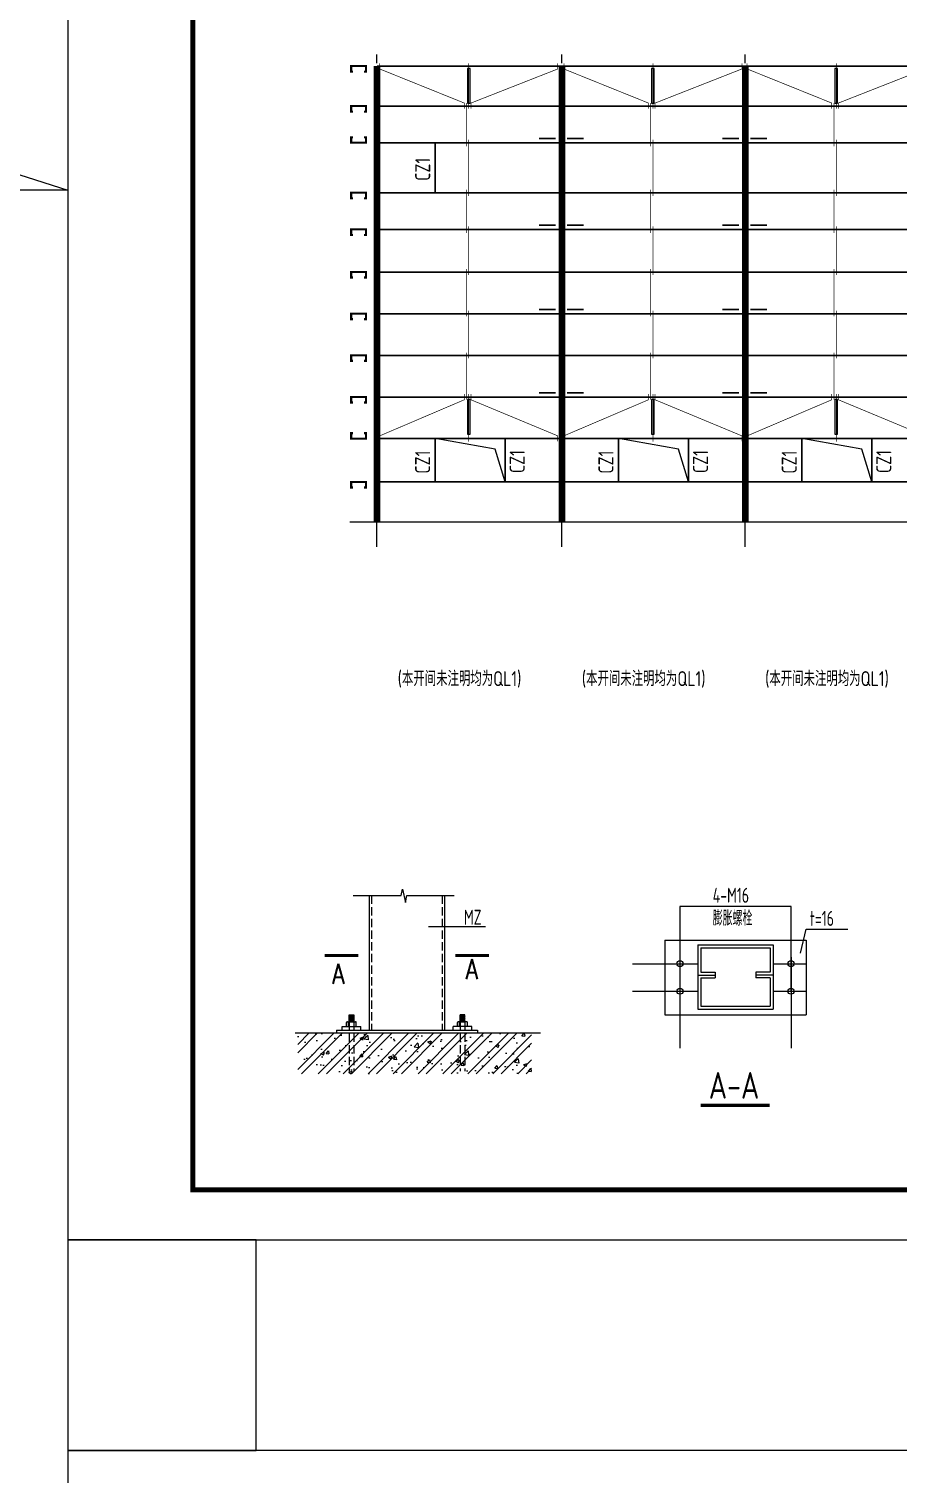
# Model space of a CAD drawing. Extents: x 9752569 to 9923256, y 1590558 to 2510207.
# Drawn here: x 9810635 to 9836714, y 1849983 to 1893345 of the extents above; entities that cross this region are included whole.
import ezdxf

# ---------------------------------------------------------------- set-up
doc = ezdxf.new("R2010")
doc.units = 0
doc.header["$LTSCALE"] = 1000
doc.header["$MEASUREMENT"] = 0
doc.linetypes.add('DASH', pattern=[0.35, 0.25, -0.1])
doc.linetypes.add('DOTE', pattern=[2.42, 2, -0.2, 0.02, -0.2])
doc.layers.get('0').update_dxf_attribs({"linetype": 'CONTINUOUS'})
for name, color, linetype in [('03', 3, 'CONTINUOUS'), ('621', 2, 'CONTINUOUS'), ('D', 4, 'CONTINUOUS'), ('DOTE', 8, 'DOTE'), ('L3', 3, 'CONTINUOUS'), ('PUB_TITLE', 4, 'CONTINUOUS'), ('WINDOW', 4, 'CONTINUOUS'), ('一般文字', 6, 'CONTINUOUS'), ('屋面隅撑', 6, 'CONTINUOUS'), ('柱', 2, 'CONTINUOUS'), ('标注文字', 3, 'CONTINUOUS'), ('梁', 4, 'CONTINUOUS'), ('檩条拉条', 1, 'CONTINUOUS'), ('洞口边线', 6, 'CONTINUOUS')]:
    doc.layers.add(name, color=color, linetype=linetype)
doc.styles.add('_HZTXT', font='atssdeng.shx', dxfattribs={"width": 0.8, "bigfont": 'atssdchn.shx'})
doc.styles.add('ROMANS', font='romans.shx', dxfattribs={"width": 0.75, "height": 300, "bigfont": 'hztxt.shx'})
doc.styles.add('TSSD_REIN', font='atssdeng.shx', dxfattribs={"width": 0.7, "bigfont": 'atssdchn.shx'})

# ---------------------------------------------------------------- blocks, each defined once
blk = doc.blocks.new('*X41')
at = {"color": 0}
for p, q in [((20622, 8017), (20636, 8031)), ((20624, 8002), (20656, 8034)), ((20626, 7986), (20676, 8036)), ((20639, 7981), (20692, 8035)), ((20659, 7984), (20694, 8020)), ((20679, 7986), (20696, 8004))]:
    blk.add_line(p, q, dxfattribs=at)

msp = doc.modelspace()

# ---------------------------------------------------------------- hatches: boundary and pattern name
h = msp.add_hatch()
h.set_pattern_fill('ANSI32', color=256, scale=1410.87744, style=0)
h.set_pattern_definition([(45, (2268616.1, -9720172.9), (-374.115377, 374.115377), []), (45, (2268865.53, -9720172.9), (-374.115377, 374.115377), [])])
h.paths.add_polyline_path([(9825717.6, 1863219.3), (9823968.4, 1863219.3), (9819735.7, 1863219.3), (9818700, 1863219.3), (9818700, 1861994.8), (9825717.6, 1861994.8)])
h = msp.add_hatch()
h.set_pattern_fill('AR-CONC', color=256, scale=141.087744, style=0)
h.set_pattern_definition([(50, (2268616.1, -9720172.9), (1011.96621, -88.53557), [105.81581, -1163.97389]), (355, (2268616.1, -9720172.9), (-195.76113, 1061.25091), [84.65265, -931.17911]), (100.4514, (2268700.45, -9720180.3), (816.205835, 972.714696), [89.929596, -989.22559]), (46.1842, (2268616.1, -9719890.7), (1505.74632, -233.52704), [158.72371, -1745.96083]), (96.6356, (2268741.6, -9719910.2), (1318.69453, 1374.36093), [134.8944, -1483.83815]), (351.1842, (2268616.1, -9719890.7), (1318.69345, 1374.36196), [126.97897, -1396.76867]), (21, (2268757.2, -9719961.25), (842.162694, -568.04591), [105.81581, -1163.97389]), (326, (2268757.2, -9719961.2), (343.28811, 1023.09784), [84.65265, -931.17911]), (71.4514, (2268827.4, -9720008.6), (1185.45115, 455.051), [89.929596, -989.22559]), (37.5, (2268616.12, -9720172.88), (17.156066, 469.672428), [0, -919.89209, 0, -945.287885, 0, -934.706304]), (7.5, (2268616.1, -9720172.9), (371.158876, 556.466586), [0, -538.955182, 0, -898.72893, 0, -356.246554]), (327.5, (2268301.5, -9720172.88), (753.158032, -31.82216), [0, -352.71936, 0, -1100.484403, 0, -1460.25815]), (317.5, (2268160.4, -9720172.9), (822.80421, 141.23586), [0, -458.535168, 0, -730.834514, 0, -1036.99492])])
h.paths.add_polyline_path([(9825717.6, 1863219.3), (9823968.4, 1863219.3), (9819735.7, 1863219.3), (9818700, 1863219.3), (9818700, 1861994.8), (9825717.6, 1861994.8)])

# ---------------------------------------------------------------- linework, layer by layer
msp.add_line((9820262.2, 1878550.3), (9872386, 1878550.3))
at = {"layer": '03'}
msp.add_line((9824513.9, 1863219.3), (9825831.4, 1863219.3), dxfattribs=at)
at = {"layer": '03', "const_width": 84.7}
for points in [[(9819511, 1865544.4), (9820524, 1865544.4)], [(9823429, 1865544.4), (9824442.1, 1865544.4)]]:
    msp.add_lwpolyline(points, dxfattribs=at)
at = {"layer": '621', "color": 6, "const_width": 61.9}
for points in [[(9820359.8, 1892065.1), (9820304.7, 1892065.1), (9820304.7, 1892230.3), (9820745.2, 1892230.3), (9820745.2, 1892065.1), (9820690.1, 1892065.1)], [(9820359.8, 1890865.1), (9820304.7, 1890865.1), (9820304.7, 1891030.3), (9820745.2, 1891030.3), (9820745.2, 1890865.1), (9820690.1, 1890865.1)], [(9820359.8, 1890095.5), (9820304.7, 1890095.5), (9820304.7, 1889930.3), (9820745.2, 1889930.3), (9820745.2, 1890095.5), (9820690.1, 1890095.5)], [(9820359.8, 1888265.1), (9820304.7, 1888265.1), (9820304.7, 1888430.3), (9820745.2, 1888430.3), (9820745.2, 1888265.1), (9820690.1, 1888265.1)], [(9820359.8, 1887165.1), (9820304.7, 1887165.1), (9820304.7, 1887330.3), (9820745.2, 1887330.3), (9820745.2, 1887165.1), (9820690.1, 1887165.1)], [(9820359.8, 1885885.1), (9820304.7, 1885885.1), (9820304.7, 1886050.3), (9820745.2, 1886050.3), (9820745.2, 1885885.1), (9820690.1, 1885885.1)], [(9820359.8, 1884635.1), (9820304.7, 1884635.1), (9820304.7, 1884800.3), (9820745.2, 1884800.3), (9820745.2, 1884635.1), (9820690.1, 1884635.1)], [(9820359.8, 1883385.1), (9820304.7, 1883385.1), (9820304.7, 1883550.3), (9820745.2, 1883550.3), (9820745.2, 1883385.1), (9820690.1, 1883385.1)], [(9820359.8, 1882135.1), (9820304.7, 1882135.1), (9820304.7, 1882300.3), (9820745.2, 1882300.3), (9820745.2, 1882135.1), (9820690.1, 1882135.1)], [(9820359.8, 1881215.5), (9820304.7, 1881215.5), (9820304.7, 1881050.3), (9820745.2, 1881050.3), (9820745.2, 1881215.5), (9820690.1, 1881215.5)], [(9820359.8, 1879585.1), (9820304.7, 1879585.1), (9820304.7, 1879750.3), (9820745.2, 1879750.3), (9820745.2, 1879585.1), (9820690.1, 1879585.1)]]:
    msp.add_lwpolyline(points, dxfattribs=at)
at = {"layer": 'D'}
for p, q in [((9820365.7, 1867344.1), (9821800.2, 1867344.1)), ((9820847.1, 1867344.1), (9820847.1, 1863303.9)), ((9821800.2, 1867344.1), (9821847.6, 1867534.5)), ((9821847.6, 1867534.5), (9821929.4, 1867132.4)), ((9821929.4, 1867132.4), (9821969.5, 1867344.1)), ((9821969.5, 1867344.1), (9823394.5, 1867344.1)), ((9823104.5, 1867344.1), (9823104.5, 1863303.9)), ((9824338.5, 1866399.2), (9822620.6, 1866399.2)), ((9833781.7, 1865617.1), (9833953.9, 1866333.9)), ((9833953.9, 1866333.9), (9835203.9, 1866333.9)), ((9829718.9, 1866001.7), (9829718.9, 1863765.5)), ((9829718.9, 1866001.7), (9833951.6, 1866001.7)), ((9833951.6, 1866001.7), (9833951.6, 1863765.5)), ((9830706.6, 1865860.7), (9832964, 1865860.7)), ((9830706.6, 1865860.7), (9830706.6, 1863933.4)), ((9830791.2, 1865776), (9832879.3, 1865776)), ((9830791.2, 1865776), (9830791.2, 1865040.1)), ((9832879.3, 1865776), (9832879.3, 1865040.1)), ((9832964, 1865860.7), (9832964, 1863933.4)), ((9830791.2, 1865040.1), (9831221, 1865040.1)), ((9831221, 1865040.1), (9831221, 1864870.8)), ((9832879.3, 1865040.1), (9832449.5, 1865040.1)), ((9832449.5, 1865040.1), (9832449.5, 1864870.8)), ((9830706.6, 1864955.4), (9831221, 1864955.4)), ((9830791.2, 1864870.8), (9831221, 1864870.8)), ((9830791.2, 1864870.8), (9830791.2, 1864018)), ((9832964, 1864955.4), (9832449.5, 1864955.4)), ((9832879.3, 1864870.8), (9832449.5, 1864870.8)), ((9832879.3, 1864870.8), (9832879.3, 1864018)), ((9820239.5, 1863759.1), (9820379.5, 1863759.1)), ((9820239.5, 1863556.1), (9820239.5, 1863759.1)), ((9820379.5, 1863556.1), (9820379.5, 1863759.1)), ((9820379.5, 1863759.1), (9820379.5, 1863556.1)), ((9823712.1, 1863759.1), (9823572.2, 1863759.1)), ((9823572.2, 1863556.1), (9823572.2, 1863759.1)), ((9823572.2, 1863759.1), (9823572.2, 1863556.1)), ((9823712.1, 1863556.1), (9823712.1, 1863759.1)), ((9829718.9, 1863765.5), (9833951.6, 1863765.5)), ((9830706.6, 1863933.4), (9832964, 1863933.4)), ((9830791.2, 1864018), (9832879.3, 1864018)), ((9819859.5, 1863303.9), (9819859.5, 1863219.3)), ((9819859.5, 1863303.9), (9824092.2, 1863303.9)), ((9820029.6, 1863416.2), (9820589.5, 1863416.2)), ((9820029.6, 1863303.9), (9820029.6, 1863416.2)), ((9820161.2, 1863416.2), (9820161.2, 1863528.1)), ((9820189.2, 1863556.1), (9820429.9, 1863556.1)), ((9820223.8, 1863416.2), (9820223.8, 1863556.1)), ((9820379.5, 1863556.1), (9820239.5, 1863556.1)), ((9820395.2, 1863416.2), (9820395.2, 1863556.1)), ((9820457.9, 1863416.2), (9820457.9, 1863528.1)), ((9820589.5, 1863303.9), (9820589.5, 1863416.2)), ((9823922.1, 1863416.2), (9823362.2, 1863416.2)), ((9823362.2, 1863303.9), (9823362.2, 1863416.2)), ((9823493.8, 1863416.2), (9823493.8, 1863528.1)), ((9823762.5, 1863556.1), (9823521.8, 1863556.1)), ((9823556.5, 1863416.2), (9823556.5, 1863556.1)), ((9823572.2, 1863556.1), (9823712.1, 1863556.1)), ((9823727.8, 1863416.2), (9823727.8, 1863556.1)), ((9823790.5, 1863416.2), (9823790.5, 1863528.1)), ((9823922.1, 1863303.9), (9823922.1, 1863416.2)), ((9824092.2, 1863303.9), (9824092.2, 1863219.3)), ((9818626.1, 1863219.3), (9825986.7, 1863219.3)), ((9819859.5, 1863219.3), (9824092.2, 1863219.3))]:
    msp.add_line(p, q, dxfattribs=at)
at = {"layer": 'D', "linetype": 'DASH'}
for p, q in [((9820917.7, 1867344.1), (9820917.7, 1863303.9)), ((9823034, 1867344.1), (9823034, 1863303.9)), ((9820239.5, 1863556.1), (9820239.5, 1862072.5)), ((9820379.5, 1863556.1), (9820379.5, 1862072.5)), ((9823572.2, 1863556.1), (9823572.2, 1862072.5)), ((9823712.1, 1863556.1), (9823712.1, 1862072.5))]:
    msp.add_line(p, q, dxfattribs=at)
at = {"layer": 'D'}
msp.add_lwpolyline([(9833501.3, 1864470.9), (9833501.3, 1867016), (9830169.3, 1867016), (9830169.3, 1864470.9)], dxfattribs=at)
for centre in [(9830169.3, 1865296.3), (9833501.3, 1865296.3), (9830169.3, 1864470.9), (9833501.3, 1864470.9)]:
    msp.add_circle(centre, 90, dxfattribs=at)
for centre, start, end in [((9820189.2, 1863528.1), 90, 180), ((9820189.2, 1863528.1), 90, 180), ((9820429.9, 1863528.1), 0, 90), ((9823521.8, 1863528.1), 90, 180), ((9823762.5, 1863528.1), 0, 90), ((9823762.5, 1863528.1), 0, 90)]:
    msp.add_arc(centre, 28, start, end, dxfattribs=at)
at = {"layer": 'DOTE'}
for p, q in [((9821077.4, 1877800.3), (9821077.4, 1892574.5)), ((9826627.4, 1877800.3), (9826627.4, 1892574.5)), ((9832127.4, 1877800.3), (9832127.4, 1892574.5))]:
    msp.add_line(p, q, dxfattribs=at)
at = {"layer": 'DOTE', "color": 8, "linetype": 'DOTE', "ltscale": 1.5}
for p, q in [((9830169.3, 1865492.6), (9830169.3, 1862762)), ((9833501.3, 1865492.6), (9833501.3, 1862762)), ((9828743.6, 1865296.3), (9830706.6, 1865296.3)), ((9832964, 1865296.3), (9833951.6, 1865296.3)), ((9828743.6, 1864470.9), (9830706.6, 1864470.9)), ((9832964, 1864470.9), (9833951.6, 1864470.9))]:
    msp.add_line(p, q, dxfattribs=at)
at = {"layer": 'PUB_TITLE'}
for points in [[(9811805.5, 1857007.7), (9923255.5, 1857007.7), (9923255.5, 1920007.7), (9811805.5, 1920007.7)], [(9811805.5, 1787695.3), (9923255.5, 1787695.3), (9923255.5, 1850695.3), (9811805.5, 1850695.3)]]:
    msp.add_lwpolyline(points, close=True, dxfattribs=at)
at = {"layer": 'PUB_TITLE', "const_width": 150}
msp.add_lwpolyline([(9815555.5, 1858507.7), (9921755.5, 1858507.7), (9921755.5, 1918507.7), (9815555.5, 1918507.7)], close=True, dxfattribs=at)
at = {"layer": 'PUB_TITLE', "color": 6}
msp.add_lwpolyline([(9803252.5, 1891240.4), (9811805.5, 1888507.7), (9752569, 1888507.7)], dxfattribs=at)
at = {"layer": 'PUB_TITLE', "color": 1}
msp.add_lwpolyline([(9811805.5, 1850695.3), (9817449, 1850695.3), (9817449, 1857007.7), (9811805.5, 1857007.7)], close=True, dxfattribs=at)
at = {"layer": 'WINDOW', "color": 5, "const_width": 50}
msp.add_lwpolyline([(9822827.5, 1888430.3), (9822827.5, 1889930.3)], dxfattribs=at)
for points in [[(9824927.5, 1881050.3), (9822827.5, 1881050.3), (9822827.5, 1879750.3), (9824927.5, 1879750.3)], [(9830427.5, 1881050.3), (9828327.5, 1881050.3), (9828327.5, 1879750.3), (9830427.5, 1879750.3)], [(9835927.5, 1881050.3), (9833827.5, 1881050.3), (9833827.5, 1879750.3), (9835927.5, 1879750.3)]]:
    msp.add_lwpolyline(points, close=True, dxfattribs=at)
at = {"layer": '一般文字', "color": 2, "const_width": 93.3}
msp.add_lwpolyline([(9832857.7, 1861047.4), (9830790.9, 1861047.4)], dxfattribs=at)
at = {"layer": '屋面隅撑', "color": 6, "const_width": 50}
for points in [[(9825942.9, 1890052.9), (9826442.9, 1890052.9)], [(9826783.6, 1890052.9), (9827283.6, 1890052.9)], [(9831442.9, 1890052.9), (9831942.9, 1890052.9)], [(9832283.6, 1890052.9), (9832783.6, 1890052.9)], [(9825942.9, 1887452.9), (9826442.9, 1887452.9)], [(9826783.6, 1887452.9), (9827283.6, 1887452.9)], [(9831442.9, 1887452.9), (9831942.9, 1887452.9)], [(9832283.6, 1887452.9), (9832783.6, 1887452.9)], [(9825942.9, 1884922.9), (9826442.9, 1884922.9)], [(9826783.6, 1884922.9), (9827283.6, 1884922.9)], [(9831442.9, 1884922.9), (9831942.9, 1884922.9)], [(9832283.6, 1884922.9), (9832783.6, 1884922.9)], [(9825942.9, 1882422.9), (9826442.9, 1882422.9)], [(9826783.6, 1882422.9), (9827283.6, 1882422.9)], [(9831442.9, 1882422.9), (9831942.9, 1882422.9)], [(9832283.6, 1882422.9), (9832783.6, 1882422.9)]]:
    msp.add_lwpolyline(points, dxfattribs=at)
at = {"layer": '柱', "color": 2, "const_width": 200}
for points in [[(9821077.4, 1892230.3), (9821077.4, 1878550.3)], [(9826627.4, 1892230.3), (9826627.4, 1878550.3)], [(9832127.4, 1892230.3), (9832127.4, 1878550.3)]]:
    msp.add_lwpolyline(points, dxfattribs=at)
at = {"layer": '梁', "color": 150, "const_width": 50}
for points in [[(9871677.5, 1892230.3), (9821077.4, 1892230.3)], [(9871677.5, 1891030.3), (9821077.4, 1891030.3)], [(9871677.5, 1889930.3), (9821077.4, 1889930.3)], [(9871677.5, 1888430.3), (9821077.4, 1888430.3)], [(9871677.5, 1887330.3), (9821077.4, 1887330.3)], [(9871677.5, 1886050.3), (9821077.4, 1886050.3)], [(9871677.5, 1884800.3), (9821077.4, 1884800.3)], [(9871677.5, 1883550.3), (9821077.4, 1883550.3)], [(9871677.5, 1882300.3), (9821077.4, 1882300.3)], [(9871677.5, 1881050.3), (9821077.4, 1881050.3)], [(9871677.5, 1879750.3), (9821077.4, 1879750.3)]]:
    msp.add_lwpolyline(points, dxfattribs=at)
at = {"layer": '檩条拉条', "color": 1, "const_width": 20}
for points in [[(9821160.6, 1892308.2), (9821160.6, 1892143.1), (9823697.6, 1891120.2), (9823697.6, 1890946.9)], [(9823831.9, 1892316.9), (9823831.9, 1890951.4)], [(9826503.3, 1892308.2), (9826503.3, 1892143.1), (9823899.1, 1891120.2), (9823899.1, 1890946.9)], [(9826685.6, 1892308.2), (9826685.6, 1892143.1), (9829222.6, 1891120.2), (9829222.6, 1890946.9)], [(9829356.9, 1892316.9), (9829356.9, 1890951.4)], [(9832028.3, 1892308.2), (9832028.3, 1892143.1), (9829424.1, 1891120.2), (9829424.1, 1890946.9)], [(9832185.6, 1892308.2), (9832185.6, 1892143.1), (9834722.6, 1891120.2), (9834722.6, 1890946.9)], [(9834856.9, 1892316.9), (9834856.9, 1890951.4)], [(9837528.3, 1892308.2), (9837528.3, 1892143.1), (9834924.1, 1891120.2), (9834924.1, 1890946.9)], [(9823764.7, 1891120.1), (9823764.7, 1889821.7)], [(9829289.7, 1891120.1), (9829289.7, 1889821.7)], [(9834789.7, 1891120.1), (9834789.7, 1889821.7)], [(9823831.9, 1890016.9), (9823831.9, 1888328.7)], [(9829356.9, 1890016.9), (9829356.9, 1888328.7)], [(9834856.9, 1890016.9), (9834856.9, 1888328.7)], [(9823764.7, 1888520.1), (9823764.7, 1887221.7)], [(9829289.7, 1888520.1), (9829289.7, 1887221.7)], [(9834789.7, 1888520.1), (9834789.7, 1887221.7)], [(9823831.9, 1887416.9), (9823831.9, 1885963.6)], [(9829356.9, 1887416.9), (9829356.9, 1885963.6)], [(9834856.9, 1887416.9), (9834856.9, 1885963.6)], [(9823764.7, 1886140.1), (9823764.7, 1884720.8)], [(9829289.7, 1886140.1), (9829289.7, 1884720.8)], [(9834789.7, 1886140.1), (9834789.7, 1884720.8)], [(9823831.9, 1884886.9), (9823831.9, 1883459.1)], [(9829356.9, 1884886.9), (9829356.9, 1883459.1)], [(9834856.9, 1884886.9), (9834856.9, 1883459.1)], [(9823764.7, 1883635.6), (9823764.7, 1882216.3)], [(9829289.7, 1883635.6), (9829289.7, 1882216.3)], [(9834789.7, 1883635.6), (9834789.7, 1882216.3)], [(9821160.6, 1880969.1), (9821160.6, 1881134.2), (9823697.6, 1882216.7), (9823697.6, 1882390)], [(9823831.9, 1882386.9), (9823831.9, 1880959.1)], [(9826503.3, 1880969.1), (9826503.3, 1881134.2), (9823899.1, 1882216.7), (9823899.1, 1882390)], [(9826685.6, 1880969.1), (9826685.6, 1881134.2), (9829222.6, 1882216.7), (9829222.6, 1882390)], [(9829356.9, 1882386.9), (9829356.9, 1880959.1)], [(9832028.3, 1880969.1), (9832028.3, 1881134.2), (9829424.1, 1882216.7), (9829424.1, 1882390)], [(9832185.6, 1880969.1), (9832185.6, 1881134.2), (9834722.6, 1882216.7), (9834722.6, 1882390)], [(9834856.9, 1882386.9), (9834856.9, 1880959.1)], [(9837528.3, 1880969.1), (9837528.3, 1881134.2), (9834924.1, 1882216.7), (9834924.1, 1882390)]]:
    msp.add_lwpolyline(points, dxfattribs=at)
at = {"layer": '檩条拉条', "color": 3}
for points in [[(9823871.9, 1892153.7), (9823791.9, 1892153.7), (9823791.9, 1891114.9), (9823871.9, 1891114.9)], [(9829396.9, 1892153.7), (9829316.9, 1892153.7), (9829316.9, 1891114.9), (9829396.9, 1891114.9)], [(9834896.9, 1892153.7), (9834816.9, 1892153.7), (9834816.9, 1891114.9), (9834896.9, 1891114.9)], [(9823871.9, 1882223.7), (9823791.9, 1882223.7), (9823791.9, 1881184.9), (9823871.9, 1881184.9)], [(9829396.9, 1882223.7), (9829316.9, 1882223.7), (9829316.9, 1881184.9), (9829396.9, 1881184.9)], [(9834896.9, 1882223.7), (9834816.9, 1882223.7), (9834816.9, 1881184.9), (9834896.9, 1881184.9)]]:
    msp.add_lwpolyline(points, close=True, dxfattribs=at)
at = {"layer": '洞口边线'}
for points in [[(9824927.5, 1879750.3), (9824629, 1880738.6), (9822827.5, 1881050.3)], [(9830427.5, 1879750.3), (9830129, 1880738.6), (9828327.5, 1881050.3)], [(9835927.5, 1879750.3), (9835629, 1880738.6), (9833827.5, 1881050.3)]]:
    msp.add_lwpolyline(points, dxfattribs=at)

# ---------------------------------------------------------------- block references
at = {"layer": 'D', "yscale": 2.799360000062734, "zscale": 2.799360000000001}
for p, xscale, rotation in [((9805235.4, 1923824.5), 2.799359999853563, 262.8749836510982), ((9838716.3, 1923824.5), -2.799359999853563, 97.12501634890182)]:
    msp.add_blockref('*X41', p, dxfattribs=dict(at, xscale=xscale, rotation=rotation))

# ---------------------------------------------------------------- texts
at = {"layer": 'D', "style": 'TSSD_REIN', "width": 0.7}
for s, p in [('4-M16', (9831152.9, 1867125.6)), ('MZ', (9823687.7, 1866465.9)), ('膨胀螺栓', (9831149.7, 1866437.2)), ('t=16', (9834065.4, 1866431.3))]:
    msp.add_text(s, height=450, dxfattribs=at).set_placement(p)
at = {"layer": 'L3', "style": 'ROMANS', "width": 0.8}
for p in [(9819732.5, 1864696), (9823738, 1864828.1)]:
    msp.add_text('A', height=600, dxfattribs=at).set_placement(p)
at = {"layer": '一般文字', "color": 2, "style": '_HZTXT', "width": 0.8}
msp.add_text('A-A', height=800, dxfattribs=at).set_placement((9831035.1, 1861246.6))
at = {"layer": '标注文字', "color": 6, "style": 'TSSD_REIN', "width": 0.8}
for p in [(9822675.6, 1888786.1), (9822672.7, 1880001.9), (9825510.4, 1880017.2), (9828172.7, 1880001.9), (9831010.4, 1880017.2), (9833672.7, 1880001.9), (9836510.4, 1880017.2)]:
    msp.add_text('CZ1', height=450, rotation=90, dxfattribs=at).set_placement(p)
for p in [(9821699.5, 1873625.4), (9827224.5, 1873625.4), (9832724.5, 1873625.4)]:
    msp.add_text('(本开间未注明均为QL1)', height=450, dxfattribs=at).set_placement(p)

doc.saveas('drawing.dxf')
